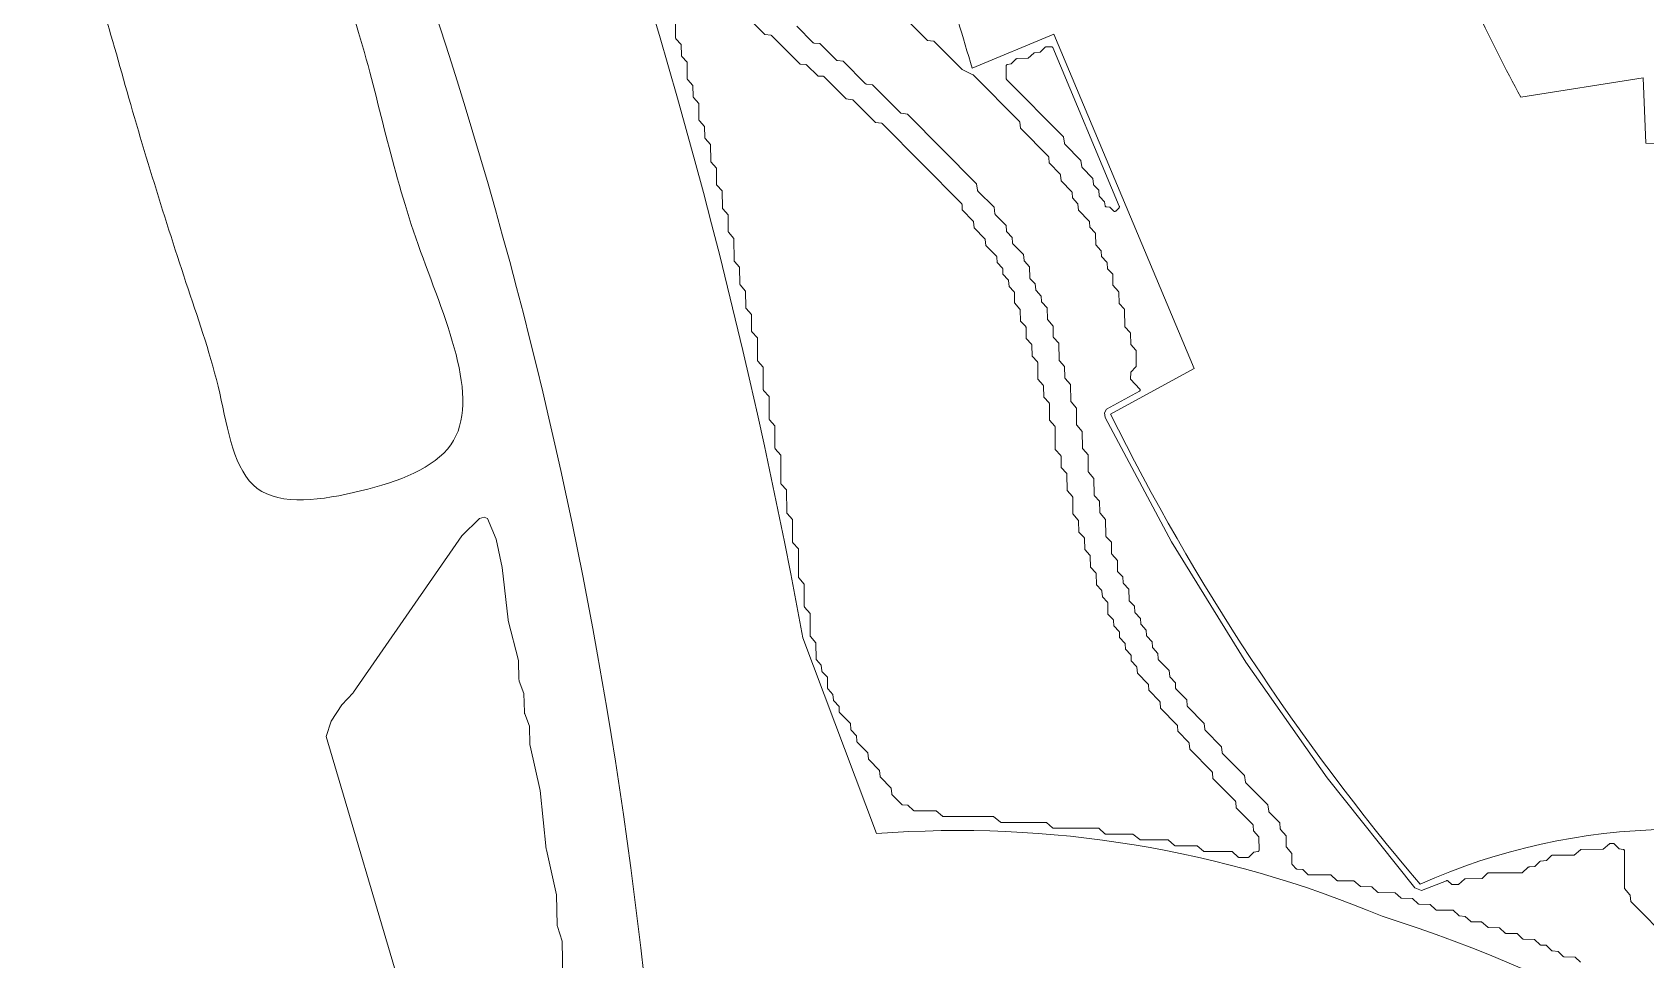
# Model space of a CAD drawing. Header units: inches. Extents: x 36 to 79.5, y 17.3 to 55.9.
# Drawn here: x 40.76 to 48.14, y 35.61 to 39.86 of the extents above; entities that cross this region are included whole.
import ezdxf

# ---------------------------------------------------------------- set-up
doc = ezdxf.new("R2010")
doc.units = ezdxf.units.IN
for name, color, linetype, lineweight in [('01_ORIGINAL_CAD', 7, 'CONTINUOUS', 20), ('02_APPROVED_PDF_OUTLINES', 7, 'CONTINUOUS', 15), ('03_ADDED_AREAS_SAME_COMPOSITION', 7, 'CONTINUOUS', 15)]:
    doc.layers.add(name, color=color, linetype=linetype, lineweight=lineweight)

msp = doc.modelspace()

# ---------------------------------------------------------------- linework, layer by layer
at = {"layer": '01_ORIGINAL_CAD'}
for points in [[(44.2832, 37.0838, 0.090917), (40.9305, 45.9685, -0.652582), (40.9305, 49.0108, -0.158741), (45.0035, 48.4251, -0.098355), (47.824, 46.2028), (47.7547, 46.078)], [(48.1417, 39.35), (48.1299, 39.6486), (47.5702, 39.5607, -0.034306), (47.2, 40.3576, -0.034306)], [(44.936, 40.1239, 0.010564), (45.0593, 39.6928, 0.010564)], [(45.6919, 38.1087, 0.060935), (47.1089, 35.956, -0.206423), (49.3752, 35.9901)], [(46.9349, 35.809, 0.119192), (44.6213, 36.1879), (44.2832, 37.0838)]]:
    msp.add_lwpolyline(points, format="xyb", dxfattribs=at)
for points in [[(46.075, 38.3173), (45.4333, 39.8494), (45.0593, 39.6928)], [(46.075, 38.3173), (45.6919, 38.1087)]]:
    msp.add_lwpolyline(points, dxfattribs=at)
for centre, radius, start, end in [((22.064, 33.1953), 21.6191, 354.05829, 36.03187), ((47.8977, 31.0932), 8.2604, 81.95727, 88.30736), ((44.9959, 29.643), 6.4637, 23.73402, 72.54294)]:
    msp.add_arc(centre, radius, start, end, dxfattribs=at)
at = {"layer": '02_APPROVED_PDF_OUTLINES'}
for points in [[(43.9261, 40.0326), (44.1095, 39.8477), (44.1384, 39.8436), (44.139, 39.8435), (44.1395, 39.8433), (44.14, 39.8431), (44.1405, 39.8428), (44.141, 39.8426), (44.1414, 39.8422), (44.1418, 39.8418), (44.2712, 39.7119), (44.2976, 39.7095), (44.2982, 39.7094), (44.2988, 39.7093), (44.2993, 39.7091), (44.2999, 39.7089), (44.3004, 39.7086), (44.3009, 39.7082), (44.3013, 39.7078), (44.3533, 39.6569), (44.3771, 39.6559), (44.3777, 39.6559), (44.3782, 39.6558), (44.3788, 39.6556), (44.3793, 39.6554), (44.3798, 39.6552), (44.3802, 39.6549), (44.3807, 39.6545), (44.3811, 39.6541), (44.4817, 39.5527), (44.5106, 39.5486), (44.5112, 39.5485), (44.5117, 39.5483), (44.5122, 39.5481), (44.5127, 39.5479), (44.5132, 39.5476), (44.5136, 39.5473), (44.514, 39.5469), (44.6167, 39.4437), (44.6432, 39.4414), (44.6438, 39.4413), (44.6444, 39.4411), (44.645, 39.4409), (44.6455, 39.4407), (44.646, 39.4404), (44.6465, 39.44), (44.647, 39.4396), (45.0105, 39.073), (45.0109, 39.0725), (45.0113, 39.0721), (45.0115, 39.0716), (45.0118, 39.0711), (45.012, 39.0706), (45.0121, 39.0701), (45.0122, 39.0695), (45.0123, 39.069), (45.0134, 39.0449), (45.0639, 38.9924), (45.0642, 38.992), (45.0646, 38.9915), (45.0649, 38.991), (45.0651, 38.9905), (45.0653, 38.9899), (45.0654, 38.9893), (45.0655, 38.9888), (45.0679, 38.962), (45.1171, 38.912), (45.1174, 38.9115), (45.1178, 38.9111), (45.1181, 38.9105), (45.1183, 38.91), (45.1185, 38.9095), (45.1187, 38.9089), (45.1188, 38.9083), (45.1211, 38.8815), (45.1703, 38.8315), (45.1707, 38.831), (45.1711, 38.8305), (45.1714, 38.83), (45.1716, 38.8294), (45.1718, 38.8288), (45.1719, 38.8282), (45.172, 38.8276), (45.1731, 38.8034), (45.197, 38.7777), (45.1974, 38.7773), (45.1978, 38.7768), (45.1981, 38.7762), (45.1983, 38.7757), (45.1985, 38.7751), (45.1986, 38.7745), (45.1987, 38.7739), (45.1997, 38.7497), (45.2237, 38.7241), (45.2241, 38.7236), (45.2244, 38.7232), (45.2247, 38.7227), (45.2249, 38.7221), (45.2251, 38.7216), (45.2252, 38.7211), (45.2253, 38.7205), (45.2276, 38.6937), (45.2502, 38.6705), (45.2506, 38.6701), (45.251, 38.6696), (45.2513, 38.6691), (45.2515, 38.6686), (45.2517, 38.668), (45.2518, 38.6675), (45.2519, 38.6669), (45.252, 38.6664), (45.2523, 38.6182), (45.2772, 38.5898), (45.2775, 38.5893), (45.2779, 38.5888), (45.2781, 38.5883), (45.2783, 38.5877), (45.2785, 38.5871), (45.2786, 38.5865), (45.2787, 38.5859), (45.2798, 38.535), (45.3037, 38.5094), (45.3041, 38.5089), (45.3045, 38.5084), (45.3048, 38.5079), (45.305, 38.5073), (45.3052, 38.5067), (45.3053, 38.5061), (45.3053, 38.5054), (45.3065, 38.4545), (45.3304, 38.4289), (45.3308, 38.4284), (45.3312, 38.4279), (45.3315, 38.4274), (45.3317, 38.4268), (45.3319, 38.4262), (45.332, 38.4256), (45.332, 38.4249), (45.3332, 38.374), (45.3571, 38.3484), (45.3575, 38.348), (45.3578, 38.3475), (45.3581, 38.347), (45.3583, 38.3465), (45.3585, 38.346), (45.3586, 38.3455), (45.3587, 38.3449), (45.3587, 38.3443), (45.3592, 38.2693), (45.384, 38.2409), (45.3844, 38.2404), (45.3847, 38.2399), (45.385, 38.2394), (45.3852, 38.2389), (45.3853, 38.2383), (45.3854, 38.2377), (45.3855, 38.2371), (45.3867, 38.1862), (45.4106, 38.1606), (45.4109, 38.1601), (45.4113, 38.1597), (45.4115, 38.1592), (45.4118, 38.1587), (45.4119, 38.1582), (45.4121, 38.1576), (45.4122, 38.1571), (45.4122, 38.1565), (45.4126, 38.0815), (45.4375, 38.0531), (45.4378, 38.0526), (45.4382, 38.0521), (45.4384, 38.0515), (45.4387, 38.051), (45.4388, 38.0504), (45.4389, 38.0498), (45.4389, 38.0492), (45.4394, 37.9473), (45.4643, 37.9189), (45.4646, 37.9184), (45.4649, 37.9179), (45.4652, 37.9174), (45.4654, 37.9168), (45.4656, 37.9163), (45.4657, 37.9157), (45.4657, 37.9151), (45.4669, 37.8642), (45.4908, 37.8385), (45.4912, 37.8381), (45.4915, 37.8377), (45.4918, 37.8372), (45.492, 37.8367), (45.4922, 37.8361), (45.4923, 37.8356), (45.4924, 37.835), (45.4924, 37.8345), (45.4929, 37.7594), (45.5177, 37.7311), (45.5181, 37.7306), (45.5184, 37.7301), (45.5187, 37.7295), (45.5189, 37.7289), (45.5191, 37.7284), (45.5192, 37.7277), (45.5192, 37.7271), (45.5196, 37.6521), (45.5444, 37.6237), (45.5448, 37.6232), (45.5451, 37.6227), (45.5454, 37.6222), (45.5456, 37.6217), (45.5458, 37.6211), (45.5459, 37.6205), (45.5459, 37.6199), (45.5471, 37.569), (45.571, 37.5434), (45.5714, 37.5429), (45.5718, 37.5424), (45.5721, 37.5418), (45.5723, 37.5412), (45.5725, 37.5406), (45.5726, 37.54), (45.5726, 37.5394), (45.5738, 37.4885), (45.5977, 37.4629), (45.5981, 37.4624), (45.5985, 37.4619), (45.5988, 37.4613), (45.599, 37.4607), (45.5992, 37.4601), (45.5993, 37.4595), (45.5993, 37.4589), (45.6005, 37.408), (45.6244, 37.3824), (45.6248, 37.3819), (45.6252, 37.3814), (45.6255, 37.3808), (45.6257, 37.3802), (45.6259, 37.3796), (45.626, 37.379), (45.626, 37.3784), (45.6272, 37.3275), (45.6511, 37.3019), (45.6515, 37.3014), (45.6518, 37.301), (45.6521, 37.3005), (45.6523, 37.2999), (45.6525, 37.2994), (45.6526, 37.2989), (45.6527, 37.2983), (45.6551, 37.2715), (45.6777, 37.2483), (45.678, 37.2479), (45.6784, 37.2474), (45.6787, 37.2469), (45.6789, 37.2464), (45.6791, 37.2459), (45.6792, 37.2454), (45.6793, 37.2448), (45.6794, 37.2442), (45.6805, 37.1933), (45.7045, 37.1677), (45.7048, 37.1672), (45.7052, 37.1667), (45.7055, 37.1662), (45.7057, 37.1656), (45.7059, 37.1651), (45.706, 37.1645), (45.7061, 37.1639), (45.7071, 37.1397), (45.7311, 37.114), (45.7315, 37.1136), (45.7318, 37.1131), (45.7321, 37.1125), (45.7324, 37.112), (45.7325, 37.1114), (45.7327, 37.1108), (45.7327, 37.1102), (45.7338, 37.086), (45.7577, 37.0604), (45.7581, 37.0599), (45.7585, 37.0594), (45.7588, 37.0589), (45.759, 37.0583), (45.7592, 37.0577), (45.7593, 37.0572), (45.7594, 37.0566), (45.7604, 37.0324), (45.7844, 37.0067), (45.7848, 37.0063), (45.7851, 37.0058), (45.7854, 37.0052), (45.7856, 37.0047), (45.7858, 37.0041), (45.7859, 37.0035), (45.786, 37.0029), (45.7871, 36.9787), (45.811, 36.9531), (45.8114, 36.9526), (45.8117, 36.9522), (45.812, 36.9517), (45.8122, 36.9511), (45.8124, 36.9506), (45.8126, 36.9501), (45.8126, 36.9495), (45.815, 36.9227), (45.8642, 36.8727), (45.8646, 36.8722), (45.865, 36.8717), (45.8653, 36.8712), (45.8655, 36.8706), (45.8657, 36.87), (45.8658, 36.8694), (45.8659, 36.8687), (45.867, 36.8446), (45.9175, 36.7922), (45.9178, 36.7917), (45.9182, 36.7913), (45.9185, 36.7907), (45.9187, 36.7902), (45.9189, 36.7897), (45.919, 36.7891), (45.9191, 36.7885), (45.9215, 36.7617), (45.9972, 36.6849), (45.9977, 36.6844), (45.998, 36.6839), (45.9983, 36.6834), (45.9986, 36.6828), (45.9988, 36.6822), (45.9989, 36.6816), (45.999, 36.681), (46, 36.6569), (46.0505, 36.6044), (46.0509, 36.6039), (46.0513, 36.6035), (46.0516, 36.603), (46.0518, 36.6024), (46.052, 36.6019), (46.0521, 36.6013), (46.0522, 36.6007), (46.0545, 36.5739), (46.1569, 36.4703), (46.1573, 36.4699), (46.1577, 36.4694), (46.158, 36.4689), (46.1582, 36.4683), (46.1584, 36.4678), (46.1585, 36.4672), (46.1586, 36.4666), (46.161, 36.4398), (46.2634, 36.3362), (46.2637, 36.3358), (46.2641, 36.3353), (46.2644, 36.3348), (46.2646, 36.3342), (46.2648, 36.3337), (46.265, 36.3331), (46.2651, 36.3325), (46.2674, 36.3057), (46.3432, 36.2289), (46.3436, 36.2284), (46.344, 36.2279), (46.3443, 36.2274), (46.3445, 36.2268), (46.3447, 36.2262), (46.3449, 36.2256), (46.3449, 36.2249), (46.346, 36.2008), (46.37, 36.1751), (46.3703, 36.1747), (46.3706, 36.1742), (46.3709, 36.1737), (46.3711, 36.1732), (46.3713, 36.1727), (46.3715, 36.1721), (46.3715, 36.1716), (46.3716, 36.171), (46.3717, 36.1117), (46.3717, 36.1111), (46.3716, 36.1105), (46.3714, 36.11), (46.3712, 36.1094), (46.371, 36.1089), (46.3707, 36.1084), (46.3704, 36.1079), (46.37, 36.1075), (46.3696, 36.1071), (46.3691, 36.1068), (46.3686, 36.1065), (46.3681, 36.1062), (46.3676, 36.106), (46.367, 36.1058), (46.3665, 36.1057), (46.3486, 36.1034), (46.3256, 36.0806), (46.3252, 36.0802), (46.3247, 36.0798), (46.3242, 36.0795), (46.3237, 36.0793), (46.3231, 36.0791), (46.3226, 36.0789), (46.322, 36.0788), (46.3214, 36.0788), (46.2808, 36.0788), (46.2802, 36.0788), (46.2796, 36.0789), (46.279, 36.0791), (46.2784, 36.0793), (46.2779, 36.0796), (46.2773, 36.0799), (46.2768, 36.0803), (46.2486, 36.1053), (46.1215, 36.1055), (46.1209, 36.1055), (46.1203, 36.1056), (46.1197, 36.1058), (46.1191, 36.106), (46.1185, 36.1063), (46.118, 36.1066), (46.1175, 36.107), (46.0893, 36.132), (45.9887, 36.1322), (45.9881, 36.1323), (45.9875, 36.1324), (45.9869, 36.1325), (45.9863, 36.1327), (45.9858, 36.133), (45.9852, 36.1334), (45.9848, 36.1337), (45.9565, 36.1588), (45.8294, 36.159), (45.8288, 36.159), (45.8282, 36.1591), (45.8277, 36.1592), (45.8271, 36.1594), (45.8266, 36.1597), (45.8261, 36.16), (45.8256, 36.1603), (45.7944, 36.1858), (45.6701, 36.1857), (45.6695, 36.1857), (45.6689, 36.1858), (45.6683, 36.186), (45.6677, 36.1862), (45.6671, 36.1865), (45.6666, 36.1868), (45.6661, 36.1872), (45.6379, 36.2122), (45.4311, 36.2123), (45.4305, 36.2124), (45.4299, 36.2125), (45.4293, 36.2126), (45.4287, 36.2128), (45.4282, 36.2131), (45.4277, 36.2135), (45.4272, 36.2138), (45.399, 36.2389), (45.1922, 36.239), (45.1916, 36.239), (45.191, 36.2391), (45.1905, 36.2393), (45.1899, 36.2395), (45.1894, 36.2397), (45.1889, 36.24), (45.1884, 36.2403), (45.1572, 36.2658), (44.9267, 36.2656), (44.9261, 36.2657), (44.9255, 36.2658), (44.9249, 36.2659), (44.9243, 36.2661), (44.9237, 36.2664), (44.9232, 36.2668), (44.9227, 36.2671), (44.8945, 36.2922), (44.7939, 36.2924), (44.7934, 36.2924), (44.7928, 36.2925), (44.7922, 36.2926), (44.7917, 36.2928), (44.7912, 36.293), (44.7907, 36.2933), (44.7902, 36.2937), (44.7898, 36.294), (44.7644, 36.3181), (44.7405, 36.3192), (44.74, 36.3192), (44.7394, 36.3193), (44.7389, 36.3195), (44.7384, 36.3197), (44.7379, 36.3199), (44.7374, 36.3202), (44.7369, 36.3206), (44.7365, 36.321), (44.6921, 36.3658), (44.6917, 36.3662), (44.6913, 36.3667), (44.691, 36.3672), (44.6908, 36.3677), (44.6906, 36.3683), (44.6905, 36.3689), (44.6904, 36.3695), (44.688, 36.3963), (44.6388, 36.4463), (44.6384, 36.4467), (44.6381, 36.4472), (44.6378, 36.4477), (44.6375, 36.4482), (44.6373, 36.4488), (44.6372, 36.4494), (44.6371, 36.45), (44.6348, 36.4768), (44.5856, 36.5268), (44.5852, 36.5272), (44.5848, 36.5277), (44.5845, 36.5282), (44.5843, 36.5287), (44.5841, 36.5293), (44.584, 36.5299), (44.5839, 36.5304), (44.5815, 36.5572), (44.5323, 36.6072), (44.5319, 36.6077), (44.5316, 36.6082), (44.5313, 36.6088), (44.531, 36.6093), (44.5308, 36.6099), (44.5307, 36.6106), (44.5306, 36.6112), (44.5296, 36.6353), (44.5056, 36.661), (44.5052, 36.6614), (44.5049, 36.6619), (44.5046, 36.6624), (44.5044, 36.6629), (44.5042, 36.6635), (44.5041, 36.664), (44.504, 36.6646), (44.5016, 36.6914), (44.4525, 36.7414), (44.452, 36.7418), (44.4517, 36.7424), (44.4514, 36.7429), (44.4511, 36.7435), (44.4509, 36.7441), (44.4508, 36.7447), (44.4507, 36.7453), (44.4497, 36.7695), (44.4257, 36.7951), (44.4253, 36.7956), (44.425, 36.796), (44.4247, 36.7965), (44.4245, 36.7971), (44.4243, 36.7976), (44.4242, 36.7982), (44.4241, 36.7987), (44.4218, 36.8255), (44.3991, 36.8487), (44.3988, 36.8491), (44.3984, 36.8496), (44.3982, 36.8501), (44.3979, 36.8506), (44.3977, 36.8511), (44.3976, 36.8517), (44.3975, 36.8522), (44.3974, 36.8528), (44.3963, 36.9037), (44.3724, 36.9293), (44.372, 36.9297), (44.3717, 36.9302), (44.3714, 36.9307), (44.3712, 36.9312), (44.371, 36.9318), (44.3708, 36.9323), (44.3708, 36.9329), (44.3684, 36.9597), (44.3458, 36.9829), (44.3454, 36.9833), (44.3451, 36.9838), (44.3448, 36.9843), (44.3445, 36.9848), (44.3444, 36.9853), (44.3442, 36.9859), (44.3441, 36.9865), (44.3441, 36.987), (44.3437, 37.0621), (44.3188, 37.0905), (44.3185, 37.0909), (44.3181, 37.0915), (44.3179, 37.092), (44.3176, 37.0926), (44.3175, 37.0932), (44.3174, 37.0938), (44.3173, 37.0944), (44.3169, 37.1962), (44.292, 37.2246), (44.2917, 37.2251), (44.2913, 37.2256), (44.2911, 37.2262), (44.2908, 37.2268), (44.2907, 37.2273), (44.2906, 37.2279), (44.2905, 37.2286), (44.2901, 37.3304), (44.2652, 37.3588), (44.2649, 37.3593), (44.2645, 37.3598), (44.2643, 37.3604), (44.264, 37.3609), (44.2639, 37.3615), (44.2638, 37.3621), (44.2637, 37.3627), (44.2632, 37.4914), (44.2384, 37.5198), (44.238, 37.5203), (44.2377, 37.5208), (44.2374, 37.5214), (44.2372, 37.522), (44.237, 37.5225), (44.2369, 37.5231), (44.2369, 37.5238), (44.2364, 37.6256), (44.2116, 37.654), (44.2112, 37.6545), (44.2109, 37.655), (44.2106, 37.6555), (44.2104, 37.6561), (44.2102, 37.6567), (44.2101, 37.6573), (44.2101, 37.6579), (44.2088, 37.7625), (44.1849, 37.7881), (44.1846, 37.7885), (44.1842, 37.7889), (44.184, 37.7894), (44.1837, 37.7899), (44.1835, 37.7905), (44.1834, 37.791), (44.1833, 37.7916), (44.1833, 37.7921), (44.1828, 37.9208), (44.1579, 37.9492), (44.1576, 37.9497), (44.1572, 37.9502), (44.157, 37.9508), (44.1567, 37.9513), (44.1566, 37.9519), (44.1565, 37.9525), (44.1564, 37.9531), (44.156, 38.055), (44.1311, 38.0834), (44.1308, 38.0839), (44.1304, 38.0844), (44.1302, 38.0849), (44.1299, 38.0855), (44.1298, 38.0861), (44.1297, 38.0867), (44.1296, 38.0873), (44.1292, 38.1892), (44.1043, 38.2176), (44.104, 38.2181), (44.1036, 38.2186), (44.1034, 38.2191), (44.1031, 38.2197), (44.103, 38.2203), (44.1029, 38.2209), (44.1028, 38.2215), (44.1024, 38.3234), (44.0775, 38.3518), (44.0772, 38.3522), (44.0768, 38.3528), (44.0766, 38.3533), (44.0763, 38.3539), (44.0762, 38.3545), (44.0761, 38.3551), (44.076, 38.3557), (44.0756, 38.4575), (44.0507, 38.4859), (44.0504, 38.4864), (44.05, 38.4869), (44.0498, 38.4875), (44.0495, 38.488), (44.0494, 38.4886), (44.0493, 38.4892), (44.0492, 38.4899), (44.0488, 38.5649), (44.024, 38.5933), (44.0236, 38.5938), (44.0233, 38.5943), (44.023, 38.5948), (44.0228, 38.5954), (44.0226, 38.596), (44.0225, 38.5966), (44.0225, 38.5972), (44.0221, 38.6722), (43.9972, 38.7006), (43.9969, 38.7011), (43.9965, 38.7016), (43.9963, 38.7021), (43.9961, 38.7027), (43.9959, 38.7033), (43.9958, 38.7039), (43.9958, 38.7045), (43.9945, 38.7822), (43.9706, 38.8078), (43.9703, 38.8082), (43.9699, 38.8087), (43.9697, 38.8092), (43.9694, 38.8097), (43.9692, 38.8102), (43.9691, 38.8108), (43.969, 38.8113), (43.969, 38.8119), (43.9685, 38.9137), (43.9437, 38.9421), (43.9433, 38.9426), (43.943, 38.9431), (43.9427, 38.9437), (43.9425, 38.9443), (43.9423, 38.9448), (43.9422, 38.9454), (43.9422, 38.9461), (43.9418, 39.0211), (43.9169, 39.0495), (43.9166, 39.0499), (43.9162, 39.0505), (43.916, 39.051), (43.9158, 39.0516), (43.9156, 39.0521), (43.9155, 39.0527), (43.9155, 39.0533), (43.9142, 39.1311), (43.8903, 39.1567), (43.89, 39.1571), (43.8896, 39.1576), (43.8894, 39.158), (43.8891, 39.1586), (43.8889, 39.1591), (43.8888, 39.1596), (43.8887, 39.1602), (43.8887, 39.1607), (43.8883, 39.2358), (43.8634, 39.2642), (43.8631, 39.2646), (43.8627, 39.2652), (43.8625, 39.2657), (43.8622, 39.2663), (43.8621, 39.2669), (43.862, 39.2675), (43.862, 39.2681), (43.8615, 39.3431), (43.8367, 39.3715), (43.8363, 39.372), (43.836, 39.3725), (43.8357, 39.373), (43.8355, 39.3736), (43.8354, 39.3741), (43.8353, 39.3747), (43.8352, 39.3753), (43.834, 39.4262), (43.8101, 39.4519), (43.8098, 39.4523), (43.8094, 39.4527), (43.8092, 39.4532), (43.8089, 39.4537), (43.8088, 39.4543), (43.8086, 39.4548), (43.8085, 39.4554), (43.8085, 39.4559), (43.8081, 39.5309), (43.7832, 39.5593), (43.7829, 39.5598), (43.7826, 39.5603), (43.7823, 39.5608), (43.7821, 39.5614), (43.7819, 39.562), (43.7818, 39.5626), (43.7818, 39.5632), (43.7806, 39.6141), (43.7567, 39.6397), (43.7563, 39.6402), (43.7559, 39.6407), (43.7556, 39.6413), (43.7554, 39.6418), (43.7552, 39.6424), (43.7551, 39.6431), (43.7551, 39.6437), (43.7538, 39.7214), (43.7299, 39.747), (43.7295, 39.7475), (43.7292, 39.748), (43.7289, 39.7486), (43.7287, 39.7492), (43.7285, 39.7498), (43.7284, 39.7504), (43.7283, 39.751), (43.7271, 39.8019), (43.7032, 39.8275), (43.7029, 39.828), (43.7026, 39.8284), (43.7023, 39.8289), (43.702, 39.8294), (43.7019, 39.8299), (43.7017, 39.8305), (43.7016, 39.831), (43.7016, 39.8316), (43.7012, 39.9066)], [(47.8437, 35.5985), (47.8183, 35.6225), (47.7681, 35.6236), (47.7675, 35.6236), (47.7669, 35.6237), (47.7664, 35.6239), (47.7658, 35.6241), (47.7653, 35.6243), (47.7648, 35.6246), (47.7644, 35.625), (47.764, 35.6253), (47.741, 35.6481), (47.7145, 35.6504), (47.7139, 35.6505), (47.7134, 35.6506), (47.7128, 35.6508), (47.7123, 35.6511), (47.7118, 35.6513), (47.7113, 35.6517), (47.7109, 35.6521), (47.6855, 35.6762), (47.6616, 35.6772), (47.661, 35.6773), (47.6604, 35.6774), (47.6598, 35.6776), (47.6593, 35.6778), (47.6587, 35.6781), (47.6582, 35.6785), (47.6578, 35.6789), (47.6324, 35.7029), (47.5821, 35.704), (47.5815, 35.704), (47.581, 35.7041), (47.5805, 35.7043), (47.5799, 35.7044), (47.5794, 35.7047), (47.579, 35.705), (47.5785, 35.7053), (47.5781, 35.7056), (47.5527, 35.7297), (47.5024, 35.7308), (47.5019, 35.7308), (47.5013, 35.7309), (47.5008, 35.731), (47.5002, 35.7312), (47.4997, 35.7315), (47.4993, 35.7317), (47.4988, 35.7321), (47.4984, 35.7324), (47.473, 35.7565), (47.4227, 35.7575), (47.4221, 35.7576), (47.4215, 35.7577), (47.4209, 35.7579), (47.4204, 35.7581), (47.4198, 35.7584), (47.4193, 35.7587), (47.4189, 35.7591), (47.3906, 35.7841), (47.3431, 35.7843), (47.3426, 35.7844), (47.342, 35.7844), (47.3414, 35.7846), (47.3409, 35.7848), (47.3403, 35.785), (47.3398, 35.7853), (47.3394, 35.7857), (47.3389, 35.7861), (47.316, 35.8088), (47.2895, 35.8112), (47.2889, 35.8112), (47.2884, 35.8114), (47.2878, 35.8115), (47.2873, 35.8118), (47.2868, 35.8121), (47.2863, 35.8124), (47.2859, 35.8128), (47.2605, 35.8368), (47.1837, 35.8379), (47.1832, 35.8379), (47.1826, 35.838), (47.1821, 35.8381), (47.1815, 35.8383), (47.181, 35.8386), (47.1805, 35.8388), (47.1801, 35.8392), (47.1797, 35.8395), (47.1543, 35.8636), (47.104, 35.8647), (47.1034, 35.8647), (47.1029, 35.8648), (47.1023, 35.8649), (47.1018, 35.8651), (47.1013, 35.8654), (47.1009, 35.8656), (47.1004, 35.866), (47.1, 35.8663), (47.0746, 35.8904), (47.0243, 35.8915), (47.0237, 35.8915), (47.0232, 35.8916), (47.0227, 35.8917), (47.0221, 35.8919), (47.0216, 35.8921), (47.0212, 35.8924), (47.0207, 35.8927), (47.0203, 35.8931), (46.9949, 35.9171), (46.9181, 35.9182), (46.9176, 35.9182), (46.917, 35.9183), (46.9165, 35.9185), (46.9159, 35.9187), (46.9154, 35.9189), (46.9149, 35.9192), (46.9145, 35.9195), (46.9141, 35.9199), (46.8887, 35.9439), (46.8384, 35.945), (46.8378, 35.945), (46.8372, 35.9451), (46.8366, 35.9453), (46.836, 35.9455), (46.8355, 35.9458), (46.835, 35.9461), (46.8345, 35.9465), (46.8063, 35.9715), (46.7323, 35.9718), (46.7316, 35.9718), (46.731, 35.9719), (46.7304, 35.972), (46.7299, 35.9723), (46.7293, 35.9725), (46.7288, 35.9729), (46.7283, 35.9733), (46.7001, 35.9983), (46.5995, 35.9985), (46.5989, 35.9985), (46.5983, 35.9986), (46.5978, 35.9987), (46.5972, 35.9989), (46.5967, 35.9992), (46.5962, 35.9995), (46.5957, 35.9998), (46.5953, 36.0002), (46.5724, 36.023), (46.5458, 36.0253), (46.5452, 36.0254), (46.5447, 36.0255), (46.5441, 36.0257), (46.5436, 36.026), (46.543, 36.0263), (46.5426, 36.0267), (46.5421, 36.0271), (46.5243, 36.0451), (46.5239, 36.0455), (46.5235, 36.046), (46.5232, 36.0465), (46.523, 36.047), (46.5228, 36.0475), (46.5226, 36.0481), (46.5226, 36.0487), (46.5225, 36.0493), (46.5222, 36.0974), (46.4973, 36.1258), (46.4969, 36.1263), (46.4966, 36.1268), (46.4963, 36.1274), (46.4961, 36.128), (46.496, 36.1285), (46.4959, 36.1291), (46.4958, 36.1298), (46.4955, 36.1779), (46.4706, 36.2063), (46.4702, 36.2068), (46.4699, 36.2074), (46.4696, 36.2079), (46.4694, 36.2085), (46.4692, 36.2091), (46.4691, 36.2098), (46.4668, 36.2366), (46.4176, 36.2866), (46.4172, 36.287), (46.4168, 36.2876), (46.4165, 36.2881), (46.4163, 36.2887), (46.4161, 36.2893), (46.4159, 36.2899), (46.4118, 36.3192), (46.3112, 36.4207), (46.3108, 36.4211), (46.3105, 36.4215), (46.3102, 36.422), (46.31, 36.4225), (46.3098, 36.423), (46.3096, 36.4235), (46.3095, 36.4241), (46.3054, 36.4533), (46.2048, 36.5548), (46.2044, 36.5552), (46.204, 36.5557), (46.2037, 36.5562), (46.2035, 36.5568), (46.2033, 36.5573), (46.2031, 36.5579), (46.203, 36.5585), (46.2007, 36.5853), (46.1249, 36.6621), (46.1245, 36.6625), (46.1242, 36.663), (46.1239, 36.6635), (46.1236, 36.6641), (46.1234, 36.6646), (46.1233, 36.6652), (46.1232, 36.6658), (46.1208, 36.6926), (46.0451, 36.7694), (46.0447, 36.7698), (46.0443, 36.7703), (46.044, 36.7708), (46.0438, 36.7714), (46.0436, 36.7719), (46.0434, 36.7725), (46.0434, 36.7731), (46.041, 36.7999), (45.9918, 36.8499), (45.9914, 36.8504), (45.991, 36.8509), (45.9907, 36.8514), (45.9905, 36.852), (45.9903, 36.8526), (45.9902, 36.8532), (45.9901, 36.8538), (45.989, 36.878), (45.9651, 36.9037), (45.9647, 36.9041), (45.9644, 36.9046), (45.9641, 36.9051), (45.9639, 36.9056), (45.9637, 36.9061), (45.9636, 36.9067), (45.9635, 36.9072), (45.9611, 36.934), (45.9119, 36.984), (45.9115, 36.9845), (45.9112, 36.985), (45.9108, 36.9856), (45.9106, 36.9861), (45.9104, 36.9867), (45.9103, 36.9873), (45.9102, 36.988), (45.9091, 37.0121), (45.8852, 37.0378), (45.8848, 37.0383), (45.8844, 37.0388), (45.8842, 37.0393), (45.8839, 37.0399), (45.8837, 37.0404), (45.8836, 37.041), (45.8836, 37.0416), (45.8825, 37.0658), (45.8585, 37.0915), (45.8581, 37.0919), (45.8578, 37.0924), (45.8575, 37.093), (45.8573, 37.0935), (45.8571, 37.0941), (45.857, 37.0947), (45.8569, 37.0953), (45.8558, 37.1195), (45.8319, 37.1451), (45.8315, 37.1456), (45.8312, 37.1461), (45.8309, 37.1466), (45.8306, 37.1472), (45.8305, 37.1478), (45.8303, 37.1483), (45.8303, 37.149), (45.8292, 37.1731), (45.8052, 37.1988), (45.8049, 37.1992), (45.8045, 37.1997), (45.8043, 37.2002), (45.804, 37.2007), (45.8039, 37.2012), (45.8037, 37.2018), (45.8036, 37.2024), (45.8013, 37.2292), (45.7787, 37.2523), (45.7783, 37.2528), (45.778, 37.2532), (45.7777, 37.2537), (45.7774, 37.2542), (45.7773, 37.2547), (45.7771, 37.2553), (45.777, 37.2558), (45.777, 37.2564), (45.7758, 37.3073), (45.7519, 37.3329), (45.7515, 37.3334), (45.7512, 37.3338), (45.7509, 37.3343), (45.7507, 37.3349), (45.7505, 37.3354), (45.7504, 37.336), (45.7503, 37.3365), (45.7479, 37.3633), (45.7253, 37.3865), (45.725, 37.3869), (45.7246, 37.3874), (45.7243, 37.3879), (45.7241, 37.3884), (45.7239, 37.389), (45.7238, 37.3895), (45.7237, 37.3901), (45.7236, 37.3907), (45.7233, 37.4388), (45.6984, 37.4672), (45.6981, 37.4677), (45.6977, 37.4682), (45.6975, 37.4687), (45.6972, 37.4693), (45.6971, 37.4699), (45.697, 37.4705), (45.6969, 37.4711), (45.6958, 37.522), (45.6719, 37.5476), (45.6715, 37.548), (45.6712, 37.5485), (45.6709, 37.549), (45.6707, 37.5495), (45.6705, 37.55), (45.6704, 37.5506), (45.6703, 37.5511), (45.6702, 37.5517), (45.6698, 37.6267), (45.645, 37.6551), (45.6446, 37.6556), (45.6443, 37.6561), (45.644, 37.6566), (45.6438, 37.6571), (45.6436, 37.6577), (45.6435, 37.6583), (45.6435, 37.6589), (45.6423, 37.7098), (45.6184, 37.7354), (45.618, 37.7359), (45.6177, 37.7363), (45.6174, 37.7368), (45.6172, 37.7373), (45.617, 37.7379), (45.6169, 37.7384), (45.6168, 37.7389), (45.6168, 37.7395), (45.6164, 37.8145), (45.5915, 37.8429), (45.5912, 37.8434), (45.5908, 37.8439), (45.5906, 37.8445), (45.5903, 37.845), (45.5902, 37.8456), (45.5901, 37.8462), (45.59, 37.8468), (45.5896, 37.9219), (45.5648, 37.9503), (45.5644, 37.9507), (45.5641, 37.9513), (45.5638, 37.9518), (45.5636, 37.9524), (45.5634, 37.953), (45.5633, 37.9536), (45.5633, 37.9542), (45.5629, 38.0292), (45.538, 38.0576), (45.5377, 38.0581), (45.5373, 38.0586), (45.5371, 38.0592), (45.5368, 38.0597), (45.5367, 38.0603), (45.5366, 38.0609), (45.5365, 38.0615), (45.5361, 38.1366), (45.5113, 38.165), (45.5109, 38.1654), (45.5106, 38.1659), (45.5103, 38.1665), (45.5101, 38.1671), (45.5099, 38.1677), (45.5098, 38.1683), (45.5098, 38.1689), (45.5094, 38.2439), (45.4845, 38.2723), (45.4842, 38.2728), (45.4838, 38.2733), (45.4836, 38.2738), (45.4834, 38.2743), (45.4832, 38.2749), (45.4831, 38.2755), (45.4831, 38.2761), (45.4819, 38.327), (45.458, 38.3526), (45.4576, 38.3531), (45.4572, 38.3537), (45.4569, 38.3542), (45.4567, 38.3548), (45.4565, 38.3554), (45.4564, 38.356), (45.4564, 38.3566), (45.4551, 38.4344), (45.4312, 38.46), (45.4309, 38.4604), (45.4305, 38.4609), (45.4303, 38.4614), (45.43, 38.4619), (45.4298, 38.4624), (45.4297, 38.4629), (45.4296, 38.4635), (45.4296, 38.464), (45.4292, 38.5122), (45.4044, 38.5406), (45.404, 38.5411), (45.4037, 38.5416), (45.4034, 38.5421), (45.4032, 38.5427), (45.4031, 38.5433), (45.403, 38.5438), (45.4029, 38.5444), (45.4017, 38.5954), (45.3778, 38.621), (45.3774, 38.6215), (45.3771, 38.622), (45.3768, 38.6225), (45.3766, 38.623), (45.3764, 38.6236), (45.3763, 38.6242), (45.3762, 38.6248), (45.3751, 38.649), (45.3512, 38.6746), (45.3508, 38.6751), (45.3505, 38.6755), (45.3502, 38.676), (45.35, 38.6766), (45.3498, 38.6771), (45.3497, 38.6777), (45.3496, 38.6782), (45.3472, 38.705), (45.3246, 38.7282), (45.3242, 38.7286), (45.3239, 38.7291), (45.3236, 38.7296), (45.3234, 38.7301), (45.3232, 38.7306), (45.3231, 38.7311), (45.323, 38.7317), (45.3229, 38.7323), (45.3217, 38.7832), (45.2978, 38.8088), (45.2975, 38.8092), (45.2971, 38.8097), (45.2969, 38.8102), (45.2966, 38.8107), (45.2964, 38.8113), (45.2963, 38.8118), (45.2962, 38.8124), (45.2939, 38.8392), (45.2447, 38.8892), (45.2443, 38.8896), (45.2439, 38.8902), (45.2436, 38.8907), (45.2434, 38.8913), (45.2432, 38.8919), (45.243, 38.8925), (45.243, 38.8931), (45.2419, 38.9173), (45.2179, 38.9429), (45.2176, 38.9434), (45.2173, 38.9438), (45.217, 38.9443), (45.2167, 38.9449), (45.2166, 38.9454), (45.2164, 38.946), (45.2164, 38.9465), (45.214, 38.9733), (45.1648, 39.0233), (45.1644, 39.0238), (45.164, 39.0243), (45.1637, 39.0249), (45.1635, 39.0255), (45.1633, 39.0261), (45.1631, 39.0267), (45.159, 39.0559), (45.085, 39.1306), (45.0846, 39.131), (45.0843, 39.1314), (45.084, 39.1319), (45.0838, 39.1324), (45.0836, 39.1329), (45.0834, 39.1334), (45.0833, 39.134), (45.0792, 39.1632), (44.7629, 39.4822), (44.7339, 39.4864), (44.7334, 39.4865), (44.7328, 39.4866), (44.7323, 39.4868), (44.7318, 39.4871), (44.7314, 39.4874), (44.7309, 39.4877), (44.7305, 39.4881), (44.6034, 39.6163), (44.5744, 39.6204), (44.5739, 39.6205), (44.5733, 39.6207), (44.5728, 39.6209), (44.5723, 39.6211), (44.5718, 39.6214), (44.5714, 39.6218), (44.571, 39.6221), (44.4683, 39.7253), (44.4418, 39.7277), (44.4412, 39.7277), (44.4406, 39.7279), (44.4401, 39.7281), (44.4395, 39.7283), (44.439, 39.7286), (44.4385, 39.729), (44.4381, 39.7294), (44.362, 39.8058), (44.3355, 39.8081), (44.3349, 39.8082), (44.3343, 39.8083), (44.3337, 39.8085), (44.3332, 39.8088), (44.3327, 39.8091), (44.3322, 39.8094), (44.3317, 39.8098), (44.2556, 39.8862)], [(44.7522, 39.9228), (44.8549, 39.8197), (44.8814, 39.8173), (44.882, 39.8172), (44.8826, 39.8171), (44.8832, 39.8169), (44.8837, 39.8166), (44.8842, 39.8163), (44.8847, 39.816), (44.8851, 39.8156), (45.013, 39.6866), (45.0623, 39.6632), (45.0627, 39.663), (45.0632, 39.6627), (45.0636, 39.6624), (45.064, 39.662), (45.2753, 39.4489), (45.2757, 39.4485), (45.276, 39.448), (45.2763, 39.4475), (45.2766, 39.4469), (45.2768, 39.4464), (45.2769, 39.4458), (45.277, 39.4452), (45.2794, 39.4184), (45.4083, 39.288), (45.4087, 39.2875), (45.4091, 39.287), (45.4094, 39.2864), (45.4097, 39.2859), (45.4099, 39.2853), (45.41, 39.2846), (45.41, 39.284), (45.4111, 39.2599), (45.4616, 39.2074), (45.462, 39.207), (45.4623, 39.2065), (45.4626, 39.206), (45.4629, 39.2055), (45.4631, 39.2049), (45.4632, 39.2044), (45.4633, 39.2038), (45.4656, 39.177), (45.5148, 39.127), (45.5152, 39.1265), (45.5156, 39.126), (45.5159, 39.1255), (45.5161, 39.1249), (45.5163, 39.1243), (45.5165, 39.1237), (45.5165, 39.1231), (45.5176, 39.0989), (45.5416, 39.0732), (45.5419, 39.0728), (45.5423, 39.0723), (45.5425, 39.0718), (45.5428, 39.0713), (45.5429, 39.0708), (45.5431, 39.0702), (45.5432, 39.0697), (45.5455, 39.0428), (45.5947, 38.9929), (45.5951, 38.9924), (45.5955, 38.9919), (45.5958, 38.9913), (45.596, 38.9908), (45.5962, 38.9902), (45.5964, 38.9895), (45.5964, 38.9889), (45.5975, 38.9647), (45.6215, 38.9391), (45.6219, 38.9386), (45.6222, 38.9381), (45.6225, 38.9375), (45.6227, 38.937), (45.6229, 38.9364), (45.623, 38.9357), (45.6231, 38.9351), (45.6242, 38.8842), (45.6481, 38.8586), (45.6485, 38.8581), (45.6489, 38.8576), (45.6492, 38.8571), (45.6494, 38.8565), (45.6496, 38.8559), (45.6497, 38.8554), (45.6498, 38.8548), (45.6508, 38.8306), (45.6748, 38.8049), (45.6752, 38.8045), (45.6755, 38.804), (45.6758, 38.8035), (45.676, 38.803), (45.6762, 38.8025), (45.6763, 38.8019), (45.6764, 38.8014), (45.6787, 38.7745), (45.7013, 38.7514), (45.7017, 38.7509), (45.7021, 38.7505), (45.7024, 38.75), (45.7026, 38.7494), (45.7028, 38.7489), (45.7029, 38.7484), (45.703, 38.7478), (45.7031, 38.7472), (45.7034, 38.699), (45.7283, 38.6706), (45.7286, 38.6701), (45.729, 38.6696), (45.7292, 38.6691), (45.7294, 38.6686), (45.7296, 38.668), (45.7297, 38.6674), (45.7298, 38.6668), (45.7309, 38.6159), (45.7548, 38.5903), (45.7552, 38.5898), (45.7556, 38.5893), (45.7559, 38.5887), (45.7561, 38.5881), (45.7563, 38.5875), (45.7564, 38.5869), (45.7564, 38.5863), (45.7577, 38.5085), (45.7816, 38.4829), (45.782, 38.4824), (45.7823, 38.4819), (45.7826, 38.4814), (45.7829, 38.4808), (45.783, 38.4802), (45.7832, 38.4796), (45.7832, 38.479), (45.7844, 38.428), (45.8083, 38.4024), (45.8086, 38.402), (45.809, 38.4015), (45.8092, 38.401), (45.8095, 38.4005), (45.8097, 38.4), (45.8098, 38.3995), (45.8099, 38.3989), (45.8099, 38.3983), (45.81, 38.3301), (45.81, 38.3296), (45.8099, 38.329), (45.8098, 38.3285), (45.8096, 38.3279), (45.8094, 38.3274), (45.8091, 38.3269), (45.8088, 38.3265), (45.8084, 38.3261), (45.7846, 38.3004), (45.7839, 38.2696), (45.8264, 38.2234), (45.8268, 38.2229), (45.8271, 38.2224), (45.8274, 38.2219), (45.8277, 38.2213), (45.8278, 38.2208), (45.8279, 38.2202), (45.828, 38.2196), (45.828, 38.219), (45.8279, 38.2184), (45.8278, 38.2178), (45.8276, 38.2172), (45.8274, 38.2167), (45.8271, 38.2161), (45.8267, 38.2156), (45.8263, 38.2152), (45.8259, 38.2148), (45.8254, 38.2144), (45.8249, 38.2141), (45.6739, 38.1311), (45.6638, 38.1141), (45.6668, 38.0941), (45.9719, 37.5235), (46.3112, 36.9723), (46.6834, 36.4428), (47.0852, 35.9392), (47.115, 35.928), (47.2303, 35.9721), (47.2309, 35.9723), (47.2315, 35.9724), (47.2321, 35.9725), (47.2327, 35.9725), (47.2333, 35.9725), (47.2339, 35.9724), (47.2344, 35.9722), (47.235, 35.972), (47.2355, 35.9717), (47.236, 35.9713), (47.2365, 35.9709), (47.2536, 35.9552), (47.2842, 35.9545), (47.3122, 35.9795), (47.3127, 35.9799), (47.3132, 35.9802), (47.3138, 35.9805), (47.3143, 35.9807), (47.3149, 35.9809), (47.3155, 35.981), (47.3161, 35.981), (47.393, 35.9822), (47.4182, 36.0063), (47.4187, 36.0067), (47.4191, 36.007), (47.4196, 36.0073), (47.4201, 36.0075), (47.4207, 36.0077), (47.4212, 36.0078), (47.4218, 36.0079), (47.4224, 36.0079), (47.576, 36.0084), (47.6041, 36.0334), (47.6046, 36.0338), (47.6052, 36.0341), (47.6057, 36.0344), (47.6063, 36.0347), (47.607, 36.0348), (47.6076, 36.0349), (47.6341, 36.0373), (47.6569, 36.0601), (47.6574, 36.0605), (47.6578, 36.0608), (47.6584, 36.0611), (47.6589, 36.0614), (47.6595, 36.0616), (47.66, 36.0617), (47.6606, 36.0618), (47.6871, 36.0642), (47.71, 36.0869), (47.7104, 36.0873), (47.7109, 36.0877), (47.7114, 36.088), (47.7119, 36.0882), (47.7125, 36.0884), (47.713, 36.0886), (47.7136, 36.0887), (47.7142, 36.0887), (47.8148, 36.089), (47.8429, 36.1141), (47.8434, 36.1145), (47.8439, 36.1148), (47.8444, 36.1151), (47.845, 36.1153), (47.8456, 36.1155), (47.8462, 36.1156), (47.8469, 36.1156), (47.9474, 36.116), (47.9756, 36.141), (47.976, 36.1414), (47.9766, 36.1418), (47.9771, 36.1421), (47.9777, 36.1423), (47.9783, 36.1424), (47.9789, 36.1425), (47.9795, 36.1426), (47.9936, 36.1426), (47.9941, 36.1425), (47.9947, 36.1425), (47.9953, 36.1423), (47.9958, 36.1421), (47.9964, 36.1419), (47.9969, 36.1416), (47.9974, 36.1412), (47.9978, 36.1408), (48.0208, 36.118), (48.0387, 36.1157), (48.0393, 36.1156), (48.0399, 36.1155), (48.0404, 36.1153), (48.0409, 36.115), (48.0414, 36.1147), (48.0419, 36.1143), (48.0423, 36.114), (48.0427, 36.1135), (48.043, 36.1131), (48.0433, 36.1126), (48.0435, 36.112), (48.0437, 36.1115), (48.0439, 36.1109), (48.0439, 36.1104), (48.044, 36.1098), (48.0446, 35.9362), (48.0694, 35.9078), (48.0698, 35.9073), (48.0702, 35.9068), (48.0704, 35.9062), (48.0706, 35.9057), (48.0708, 35.905), (48.0709, 35.9044), (48.0732, 35.8776), (48.2583, 35.6906)]]:
    msp.add_lwpolyline(points, dxfattribs=at)
msp.add_lwpolyline([(45.7158, 39.0389), (45.7154, 39.0385), (45.7149, 39.0381), (45.7144, 39.0378), (45.7139, 39.0376), (45.7133, 39.0374), (45.7128, 39.0372), (45.7122, 39.0371), (45.7116, 39.0371), (45.7111, 39.0371), (45.7105, 39.0372), (45.7099, 39.0373), (45.7094, 39.0375), (45.7088, 39.0377), (45.7083, 39.038), (45.7079, 39.0383), (45.7074, 39.0387), (45.6882, 39.0566), (45.673, 39.0576), (45.6724, 39.0576), (45.6718, 39.0578), (45.6712, 39.058), (45.6707, 39.0582), (45.6702, 39.0585), (45.6697, 39.0588), (45.6692, 39.0592), (45.6688, 39.0596), (45.6685, 39.0601), (45.6682, 39.0606), (45.6679, 39.0611), (45.6677, 39.0617), (45.6675, 39.0622), (45.6674, 39.0628), (45.6651, 39.0809), (45.6424, 39.1042), (45.6421, 39.1047), (45.6417, 39.1051), (45.6414, 39.1056), (45.6412, 39.1062), (45.641, 39.1067), (45.6408, 39.1073), (45.6408, 39.1079), (45.6384, 39.1347), (45.6158, 39.1579), (45.6154, 39.1583), (45.6151, 39.1588), (45.6148, 39.1593), (45.6145, 39.1598), (45.6143, 39.1604), (45.6142, 39.161), (45.6141, 39.1615), (45.6118, 39.1883), (45.5626, 39.2383), (45.5621, 39.2388), (45.5618, 39.2393), (45.5615, 39.2399), (45.5612, 39.2405), (45.561, 39.2411), (45.5609, 39.2417), (45.5568, 39.2709), (45.4827, 39.3456), (45.4824, 39.346), (45.482, 39.3465), (45.4818, 39.3469), (45.4815, 39.3474), (45.4813, 39.3479), (45.4812, 39.3485), (45.4811, 39.349), (45.477, 39.3782), (45.2167, 39.6407), (45.2164, 39.6411), (45.216, 39.6416), (45.2157, 39.6421), (45.2155, 39.6426), (45.2153, 39.6431), (45.2151, 39.6437), (45.215, 39.6443), (45.215, 39.6449), (45.2149, 39.7042), (45.2149, 39.7048), (45.215, 39.7054), (45.2151, 39.7059), (45.2153, 39.7065), (45.2156, 39.707), (45.2159, 39.7075), (45.2162, 39.708), (45.2166, 39.7084), (45.217, 39.7088), (45.2175, 39.7091), (45.2179, 39.7095), (45.2185, 39.7097), (45.219, 39.7099), (45.2196, 39.7101), (45.2201, 39.7102), (45.238, 39.7125), (45.2609, 39.7354), (45.2614, 39.7357), (45.2618, 39.7361), (45.2623, 39.7364), (45.2628, 39.7366), (45.2634, 39.7368), (45.2639, 39.737), (45.2645, 39.7371), (45.265, 39.7371), (45.3153, 39.7382), (45.3406, 39.7623), (45.3411, 39.7627), (45.3415, 39.7631), (45.342, 39.7633), (45.3425, 39.7636), (45.3431, 39.7638), (45.3437, 39.7639), (45.3442, 39.764), (45.3707, 39.7664), (45.3936, 39.7891), (45.394, 39.7895), (45.3945, 39.7899), (45.395, 39.7902), (45.3955, 39.7904), (45.3961, 39.7906), (45.3966, 39.7908), (45.3972, 39.7909), (45.3978, 39.7909), (45.4223, 39.7909), (45.4229, 39.7909), (45.4235, 39.7908), (45.4241, 39.7906), (45.4246, 39.7904), (45.4251, 39.7902), (45.4257, 39.7899), (45.4261, 39.7895), (45.4266, 39.7892), (45.427, 39.7887), (45.4273, 39.7882), (45.4276, 39.7877), (45.4279, 39.7872), (45.7322, 39.0607), (45.7324, 39.0602), (45.7325, 39.0596), (45.7326, 39.059), (45.7326, 39.0585), (45.7326, 39.0579), (45.7325, 39.0573), (45.7324, 39.0567), (45.7322, 39.0562), (45.7319, 39.0556), (45.7316, 39.0551), (45.7313, 39.0546), (45.7309, 39.0542)], close=True, dxfattribs=at)
at = {"layer": '03_ADDED_AREAS_SAME_COMPOSITION'}
msp.add_lwpolyline([(42.4549, 35.4394), (42.1018, 36.6328), (42.1244, 36.703), (42.1741, 36.7775), (42.2256, 36.8327), (42.2279, 36.8355), (42.7236, 37.552), (42.8035, 37.6313), (42.8246, 37.6372), (42.841, 37.6313), (42.8806, 37.5368), (42.9072, 37.4058), (42.9347, 37.1668), (42.9354, 37.1634), (42.982, 36.9812), (42.9846, 36.8939), (42.9848, 36.8912), (42.9853, 36.8885), (42.9862, 36.8859), (43.0071, 36.8298), (43.0096, 36.7439), (43.0098, 36.7412), (43.0103, 36.7385), (43.0112, 36.7359), (43.0321, 36.6798), (43.0346, 36.5939), (43.0352, 36.5891), (43.0812, 36.3854), (43.1097, 36.117), (43.1102, 36.1141), (43.157, 35.9067), (43.1596, 35.7692), (43.1599, 35.7654), (43.1609, 35.7617), (43.1828, 35.6958), (43.1846, 35.5194)], dxfattribs=at)
msp.add_open_spline([(40.9162, 40.5688), (40.9372, 40.621), (40.9925, 40.6501), (41.0623, 40.6571), (41.1332, 40.6642), (41.2191, 40.6486), (41.3109, 40.6472), (41.4946, 40.6445), (41.7022, 40.699), (41.8366, 40.6579), (41.9706, 40.6169), (42.0318, 40.4809), (42.092, 40.3245), (42.1524, 40.1676), (42.2118, 39.9902), (42.2597, 39.8259), (42.3553, 39.4971), (42.4048, 39.2204), (42.5233, 38.8851), (42.6387, 38.5584), (42.8197, 38.1761), (42.6725, 37.9679), (42.5971, 37.8613), (42.4355, 37.8003), (42.2599, 37.7571), (42.0843, 37.7138), (41.8946, 37.6882), (41.787, 37.7686), (41.6792, 37.8491), (41.6538, 38.0359), (41.6148, 38.2049), (41.5757, 38.3739), (41.5229, 38.5252), (41.4704, 38.6823), (41.3654, 38.9966), (41.2614, 39.3342), (41.1745, 39.6433), (41.131, 39.7979), (41.0918, 39.9454), (41.0257, 40.1179), (40.963, 40.2817), (40.8759, 40.4681), (40.9162, 40.5688)], degree=3, knots=[0, 0, 0, 0, 0.031052, 0.031052, 0.031052, 0.062529, 0.062529, 0.062529, 0.125484, 0.125484, 0.125484, 0.188233, 0.188233, 0.188233, 0.251187, 0.251187, 0.251187, 0.377094, 0.377094, 0.377094, 0.499741, 0.499741, 0.499741, 0.562576, 0.562576, 0.562576, 0.625421, 0.625421, 0.625421, 0.688376, 0.688376, 0.688376, 0.75133, 0.75133, 0.75133, 0.877239, 0.877239, 0.877239, 0.940193, 0.940193, 0.940193, 1, 1, 1, 1], dxfattribs=at)

doc.saveas('drawing.dxf')
